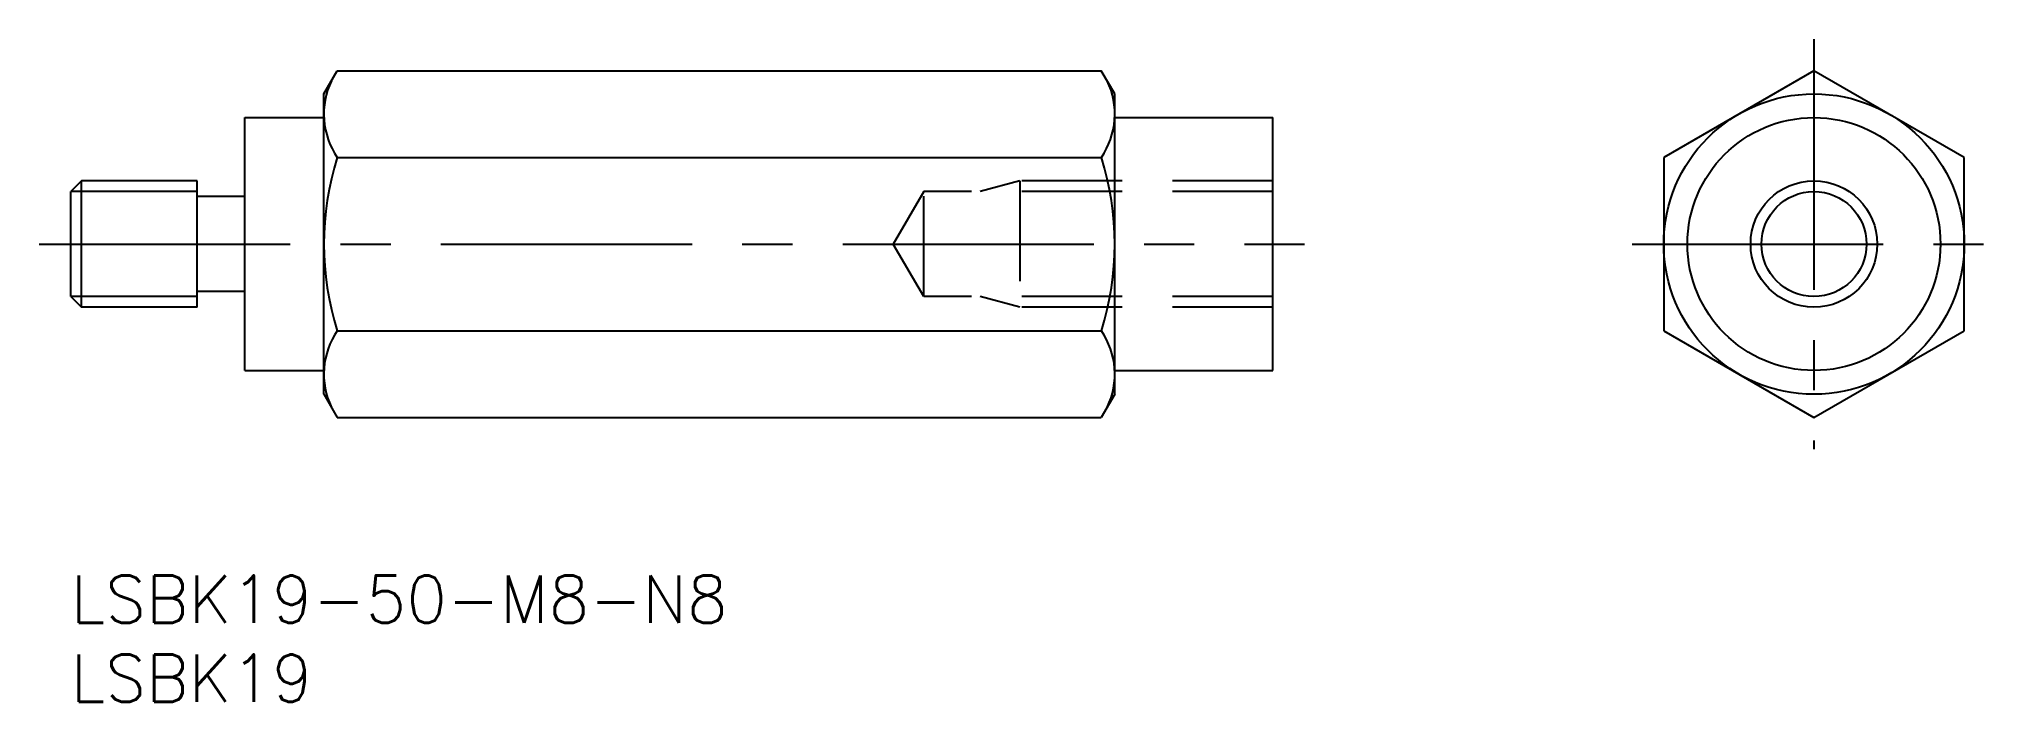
# Model space of a CAD drawing. Extents: x -2 to 122, y -8 to 34.
import ezdxf

# ---------------------------------------------------------------- set-up
doc = ezdxf.new("R2010")
doc.units = 0
doc.header["$LTSCALE"] = 0.5
doc.linetypes.add('CENTER', pattern=[50.8, 31.75, -6.35, 6.35, -6.35])
doc.linetypes.add('DASHED', pattern=[19.05, 12.7, -6.35])
for name, color, linetype in [('MSM_CENTER', 1, 'CENTER'), ('MSM_CONTINUOUS', 7, 'CONTINUOUS'), ('MSM_DASHED', 4, 'DASHED'), ('MSM_NARROW', 5, 'CONTINUOUS'), ('MSM_PART_NUMBER', 7, 'CONTINUOUS')]:
    doc.layers.add(name, color=color, linetype=linetype)
doc.styles.get("Standard").update_dxf_attribs({"font": 'txt.shx', "height": 3, "bigfont": 'bigfont.shx'})

# ---------------------------------------------------------------- blocks, each defined once
blk = doc.blocks.new('*U4')
at = {"layer": 'MSM_PART_NUMBER'}
blk.add_text('LSBK19-50-M8-N8', height=3, dxfattribs=at).set_placement((0, -3))
blk = doc.blocks.new('*U5')
at = {"layer": 'MSM_PART_NUMBER'}
blk.add_text('LSBK19', height=3, dxfattribs=at).set_placement((0, -8))

msp = doc.modelspace()

# ---------------------------------------------------------------- linework, layer by layer
at = {"layer": 'MSM_CENTER'}
for p, q in [((110.2, 33.94), (110.2, 8)), ((-2, 20.97), (78, 20.97)), ((98.7, 20.97), (121.7, 20.97))]:
    msp.add_line(p, q, dxfattribs=at)
at = {"layer": 'MSM_CONTINUOUS'}
for p, q in [((16, 30.47), (16.85, 31.94)), ((16.85, 31.94), (65.15, 31.94)), ((66, 30.47), (65.15, 31.94)), ((110.2, 31.94), (100.7, 26.45)), ((119.7, 26.45), (110.2, 31.94)), ((16, 11.47), (16, 30.47)), ((66, 11.47), (66, 30.47)), ((11, 12.97), (11, 28.97)), ((11, 28.97), (16, 28.97)), ((66, 28.97), (76, 28.97)), ((76, 12.97), (76, 28.97)), ((16.85, 26.45), (65.15, 26.45)), ((100.7, 26.45), (100.7, 15.48)), ((119.7, 15.48), (119.7, 26.45)), ((0.68, 24.97), (0, 24.29)), ((8, 24.97), (0.68, 24.97)), ((0.68, 16.97), (0.68, 24.97)), ((8, 16.97), (8, 24.97)), ((0, 17.65), (0, 24.29)), ((11, 23.97), (8, 23.97)), ((0, 17.65), (0.68, 16.97)), ((11, 17.97), (8, 17.97)), ((8, 16.97), (0.68, 16.97)), ((16.85, 15.48), (65.15, 15.48)), ((100.7, 15.48), (110.2, 10)), ((110.2, 10), (119.7, 15.48)), ((11, 12.97), (16, 12.97)), ((66, 12.97), (76, 12.97)), ((16, 11.47), (16.85, 10)), ((66, 11.47), (65.15, 10)), ((16.85, 10), (65.15, 10))]:
    msp.add_line(p, q, dxfattribs=at)
for radius in [9.5, 8, 3.32]:
    msp.add_circle((110.2, 20.97), radius, dxfattribs=at)
for centre, radius, start, end in [((20.86, 29.2), 4.86, 154.3842, 214.3842), ((61.14, 29.2), 4.86, 325.6158, 25.6158), ((34.15, 20.97), 18.15, 162.412, 197.588), ((47.85, 20.97), 18.15, 342.412, 17.588), ((20.86, 12.74), 4.86, 145.6158, 205.6158), ((61.14, 12.74), 4.86, 334.3842, 34.3842)]:
    msp.add_arc(centre, radius, start, end, dxfattribs=at)
at = {"layer": 'MSM_DASHED'}
for p, q in [((60, 24.97), (57.5, 24.29)), ((76, 24.97), (60, 24.97)), ((60, 24.97), (60, 16.97)), ((53.92, 24.29), (52, 20.97)), ((53.92, 17.65), (53.92, 24.29)), ((76, 24.29), (53.92, 24.29)), ((53.92, 17.65), (52, 20.97)), ((76, 17.65), (53.92, 17.65)), ((60, 16.97), (57.5, 17.65)), ((76, 16.97), (60, 16.97))]:
    msp.add_line(p, q, dxfattribs=at)
at = {"layer": 'MSM_NARROW'}
for p, q in [((8, 24.29), (0, 24.29)), ((8, 17.65), (0, 17.65))]:
    msp.add_line(p, q, dxfattribs=at)
msp.add_circle((110.2, 20.97), 4, dxfattribs=at)

# ---------------------------------------------------------------- block references
at = {"layer": 'MSM_CONTINUOUS'}
for name in ['*U4', '*U5']:
    msp.add_blockref(name, (0, 0), dxfattribs=at)

doc.saveas('drawing.dxf')
